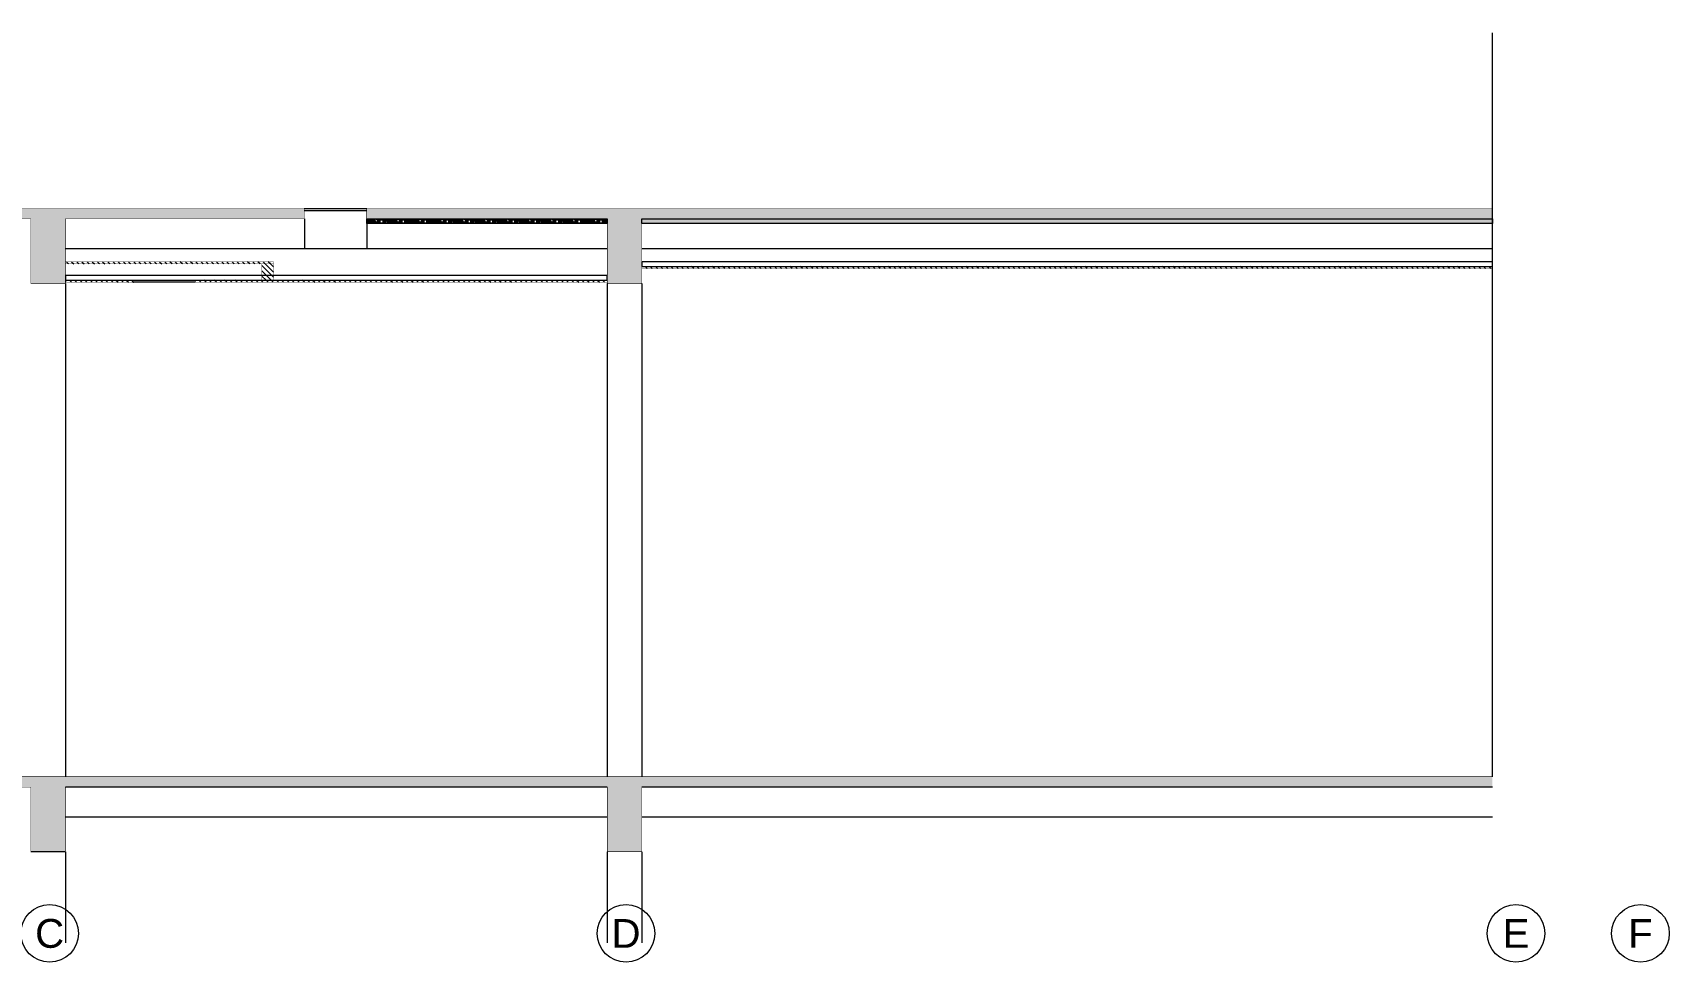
# Model space of a CAD drawing. Header units: millimetres. Extents: x 0 to 111176, y 95213 to 141729.
# Drawn here: x 56733 to 58153, y 117376 to 118183 of the extents above; entities that cross this region are included whole.
import ezdxf
from ezdxf.enums import TextEntityAlignment as Align

# ---------------------------------------------------------------- set-up
doc = ezdxf.new("R2010")
doc.units = ezdxf.units.MM
doc.linetypes.add('CONTINU', pattern=[0])
doc.layers.add('CDP', color=7, linetype='Continuous', lineweight=9, true_color=0x364259)
doc.layers.add('STR_BOLLARD', color=7, linetype='Continuous', lineweight=9, true_color=0x1c1c1c)
doc.layers.add('Invisible', color=52, linetype='Continuous', lineweight=9, plot=False)
doc.layers.add('STR_BOLLARD_Axes', color=252, linetype='Continuous', lineweight=9)
doc.styles.add('Arial-20', font='arial.ttf', dxfattribs={"height": 20})
pattern_1 = [(140, (60764.6463, 78379.5885), (0.6375634, 7.2873868), [0.762, -8.382]), (85, (60764.646, 78379.5885), (-7.6422738, -1.4097369), [0.6096, -6.7056234]), (190.451445, (60764.6995, 78380.196), (-7.0047101, 5.8776499), [0.6476004, -7.1236098]), (136.1842, (60762.614, 78379.5885), (1.6816931, 10.8431616), [1.143, -12.573]), (186.635558, (60762.754, 78380.492), (-9.897045, 9.4961654), [0.971401, -10.6854243]), (81.18415, (60762.614, 78379.588), (-9.897045, 9.4961654), [0.9143987, -10.0583893]), (111, (60763.1223, 78380.6045), (4.0906079, 6.06457565), [0.762, -8.382]), (56, (60763.122, 78380.6045), (-7.3675186, 2.4720811), [0.6096, -6.7056]), (161.451445, (60763.463, 78381.11), (-3.2769108, 8.5366568), [0.6476004, -7.1235975]), (127.5, (60764.6463, 78379.5885), (-3.38220155, 0.12354413), [0, -6.62432, 0, -6.8072, 0, -6.731]), (97.5, (60764.6463, 78379.5885), (-4.007223, 2.6727865), [0, -3.88112, 0, -6.47192, 0, -2.5654]), (57.5, (60764.6463, 78377.3228), (0.22914976, 5.4236238), [0, -2.54, 0, -7.9248, 0, -10.5156]), (47.5, (60764.6463, 78376.307), (-1.01705964, 5.92516726), [0, -3.302, 0, -5.26288, 0, -7.4676])]
pattern_2 = [(135, (60764.6463, 78379.5885), (-2.24506403, -2.24506403), [])]

# ---------------------------------------------------------------- blocks, each defined once
blk = doc.blocks.new('n°-axe')
at = {"layer": 'STR_BOLLARD_Axes', "linetype": 'CONTINU', "ltscale": 60}
blk.add_circle((0, -25), 25, dxfattribs=at)
at = {"layer": 'STR_BOLLARD_Axes', "style": 'Arial-20'}
blk.add_attdef('AXE', text='', height=25, dxfattribs=at).set_placement((0, -25), align=Align.MIDDLE_CENTER)

msp = doc.modelspace()

# ---------------------------------------------------------------- hatches: boundary and pattern name
at = {"layer": 'STR_BOLLARD', "lineweight": 5}
h = msp.add_hatch(dxfattribs=at)
h.set_pattern_fill('AR-CONC', color=252, scale=0.05, angle=90, style=0)
h.set_pattern_definition([(140, (60764.646, 78379.5885), (0.7969543, 9.1092334), [0.9525, -10.4775]), (85, (60764.646, 78379.588), (-9.5528423, -1.762171), [0.762, -8.3820292]), (190.451445, (60764.713, 78380.348), (-8.7558876, 7.3470624), [0.8095004, -8.9045122]), (136.1842, (60762.106, 78379.588), (2.1021164, 13.553952), [1.42875, -15.71625]), (186.635558, (60762.282, 78380.718), (-12.3713062, 11.8702067), [1.214251, -13.3567804]), (81.18415, (60762.106, 78379.588), (-12.371306, 11.8702067), [1.1429984, -12.5729866]), (111, (60762.741, 78380.8585), (5.1132599, 7.5807196), [0.9525, -10.4775]), (56, (60762.741, 78380.858), (-9.2093983, 3.0901014), [0.762, -8.382]), (161.451445, (60763.167, 78381.49), (-4.0961384, 10.670821), [0.8095004, -8.9044969]), (127.5, (60764.6463, 78379.5885), (-4.22775194, 0.15443016), [0, -8.2804, 0, -8.509, 0, -8.41375]), (97.5, (60764.6463, 78379.5885), (-5.00902874, 3.3409831), [0, -4.8514, 0, -8.0899, 0, -3.20675]), (57.5, (60764.6463, 78376.7564), (0.2864372, 6.77952976), [0, -3.175, 0, -9.906, 0, -13.1445]), (47.5, (60764.6463, 78375.4864), (-1.27132455, 7.4064591), [0, -4.1275, 0, -6.5786, 0, -9.3345])])
h.paths.add_polyline_path([(55992.8, 118030.1), (56969.1, 118030.1), (56969.1, 118021.1), (56761.7, 118021.1), (56761.7, 117965.1), (56731.7, 117965.1), (56731.7, 118021.1), (55992.8, 118021.1)])
h = msp.add_hatch(dxfattribs=at)
h.set_pattern_fill('AR-CONC', color=252, scale=0.04, angle=90, style=0)
h.set_pattern_definition(pattern_1)
h.paths.add_polyline_path([(57999.5, 118021.1), (57261.7, 118021.1), (57261.7, 117965.1), (57231.7, 117965.1), (57231.7, 118021.1), (57023.1, 118021.1), (57023.1, 118030.1), (57999.5, 118030.1)])
at = {"layer": 'STR_BOLLARD', "ltscale": 50}
h = msp.add_hatch(dxfattribs=at)
h.set_pattern_fill('HOUND', color=252, scale=0.5, angle=90)
h.set_pattern_definition([(90, (60764.6463, 77333.0064), (-0.79375, 3.175), [12.7, -6.35]), (180, (60764.6463, 77333.0064), (3.175, -0.79375), [12.7, -6.35])])
h.paths.add_polyline_path([(57231.7, 118021.1), (57231.7, 118017.1), (57023.1, 118017.1), (57023.1, 118021.1)])
h = msp.add_hatch(dxfattribs=at)
h.set_pattern_fill('HOUND', color=252, scale=0.5, angle=90)
h.set_pattern_definition([(90, (61532.4722, 77333.0064), (-0.79375, 3.175), [12.7, -6.35]), (180, (61532.4722, 77333.0064), (3.175, -0.79375), [12.7, -6.35])])
h.paths.add_polyline_path([(57999.5, 118021.1), (57999.5, 118017.1), (57261.7, 118017.1), (57261.7, 118021.1)])
at = {"layer": 'STR_BOLLARD', "linetype": 'CONTINU', "lineweight": 5}
h = msp.add_hatch(dxfattribs=at)
h.set_pattern_fill('ANSI31', color=252, angle=90, style=0)
h.set_pattern_definition(pattern_2)
h.paths.add_polyline_path([(56761.7, 117982.1), (56942.1, 117982.1), (56942.1, 117983.9), (56761.7, 117983.9)])
h = msp.add_hatch(dxfattribs=at)
h.set_pattern_fill('ANSI31', color=252, angle=90, style=0)
h.set_pattern_definition(pattern_2)
h.paths.add_polyline_path([(56932.1, 117982.1), (56932.1, 117967.9), (56942.1, 117967.9), (56942.1, 117982.1)])
h = msp.add_hatch(dxfattribs=at)
h.set_pattern_fill('ANSI31', color=252, angle=90, style=0)
h.set_pattern_definition([(135, (60764.6463, 78374.5885), (-2.24506403, -2.24506403), [])])
h.paths.add_polyline_path([(57261.7, 117979.9), (57261.7, 117978.1), (57999.5, 117978.1), (57999.5, 117979.9)])
h = msp.add_hatch(dxfattribs=at)
h.set_pattern_fill('ANSI31', color=252, angle=90, style=0)
h.set_pattern_definition(pattern_2)
h.paths.add_polyline_path([(56761.7, 117966.1), (56820.3, 117966.1), (56820.3, 117967.9), (56761.7, 117967.9)])
h = msp.add_hatch(dxfattribs=at)
h.set_pattern_fill('ANSI31', color=252, angle=90, style=0)
h.set_pattern_definition(pattern_2)
h.paths.add_polyline_path([(57231.7, 117967.9), (56874.3, 117967.9), (56874.3, 117966.1), (57231.7, 117966.1)])
at = {"layer": 'STR_BOLLARD', "lineweight": 5}
h = msp.add_hatch(dxfattribs=at)
h.set_pattern_fill('AR-CONC', color=252, scale=0.04, angle=90, style=0)
h.set_pattern_definition(pattern_1)
h.paths.add_polyline_path([(55992.8, 117528.1), (56731.7, 117528.1), (56731.7, 117472.1), (56761.7, 117472.1), (56761.7, 117528.1), (57231.7, 117528.1), (57231.7, 117472.1), (57261.7, 117472.1), (57261.7, 117528.1), (57999.5, 117528.1), (57999.5, 117537.1), (55992.8, 117537.1)])

# ---------------------------------------------------------------- linework, layer by layer
at = {"layer": 'CDP', "lineweight": 5, "ltscale": 50}
for points in [[(56761.7, 117982.1, 0.25, 0.25, 0), (56942.1, 117982.1, 0.25, 0.25, 0), (56942.1, 117983.9, 0.25, 0.25, 0), (56761.7, 117983.9, 0, 0, 0)], [(56761.7, 117966.1, 0.25, 0.25, 0), (56820.3, 117966.1, 0.25, 0.25, 0), (56820.3, 117967.9, 0.25, 0.25, 0), (56761.7, 117967.9, 0, 0, 0)], [(57231.7, 117967.9, 0.25, 0.25, 0), (56874.3, 117967.9, 0.25, 0.25, 0), (56874.3, 117966.1, 0.25, 0.25, 0), (57231.7, 117966.1, 0, 0, 0)]]:
    msp.add_lwpolyline(points, format="xyseb", close=True, dxfattribs=at)
at = {"layer": 'CDP', "lineweight": 5, "ltscale": 50, "const_width": 0.25}
msp.add_lwpolyline([(56932.1, 117982.1), (56932.1, 117967.9), (56942.1, 117967.9), (56942.1, 117982.1)], close=True, dxfattribs=at)
msp.add_lwpolyline([(57261.7, 117979.9), (57261.7, 117978.1), (57999.5, 117978.1), (57999.5, 117979.9), (57261.7, 117979.9)], dxfattribs=at)
at = {"layer": 'CDP', "lineweight": 5, "ltscale": 50}
for points in [[(57999.5, 117983.9), (57261.7, 117983.9), (57261.7, 117979.9), (57999.5, 117979.9)], [(57231.7, 117971.9), (56761.7, 117971.9), (56761.7, 117967.9), (57231.7, 117967.9)]]:
    msp.add_lwpolyline(points, close=True, dxfattribs=at)
at = {"layer": 'Invisible', "ltscale": 50}
for points in [[(57231.7, 118021.1), (57231.7, 118017.1), (57023.1, 118017.1), (57023.1, 118021.1)], [(57999.5, 118021.1), (57999.5, 118017.1), (57261.7, 118017.1), (57261.7, 118021.1)]]:
    msp.add_lwpolyline(points, close=True, dxfattribs=at)
at = {"layer": 'STR_BOLLARD', "lineweight": 5, "ltscale": 50}
for points in [[(57999.5, 117537.1), (57999.5, 118182.6)], [(56968.7, 118030.1), (57023.1, 118030.1)], [(56968.7, 118028.3), (57023.1, 118028.3)], [(56969.1, 118021.1), (56969.1, 117995.1)], [(57023.1, 118021.1), (57023.1, 117995.1)], [(57231.7, 117995.1), (56761.7, 117995.1)], [(57999.5, 117995.1), (57261.7, 117995.1)], [(56761.7, 117965.1), (56761.7, 117537.1)], [(56820.3, 117967.9), (56874.3, 117967.9)], [(56874.3, 117966.1), (56820.3, 117966.1)], [(56820.3, 117966.1), (56820.8, 117966.1)], [(57231.7, 117965.1), (57231.7, 117537.1)], [(57261.7, 117965.1), (57261.7, 117537.1)], [(57231.7, 117528.1), (56761.7, 117528.1)], [(57999.5, 117528.1), (57261.7, 117528.1)], [(57231.7, 117502.1), (56761.7, 117502.1)], [(57999.5, 117502.1), (57261.7, 117502.1)], [(56761.7, 117472.1), (56731.7, 117472.1)], [(56761.7, 117472.1), (56761.7, 117393)], [(57231.7, 117472.1), (57231.7, 117393)], [(57261.7, 117472.1), (57261.7, 117393)]]:
    msp.add_lwpolyline(points, dxfattribs=at)
at = {"layer": 'STR_BOLLARD', "lineweight": 5, "ltscale": 50, "const_width": 0.5}
for points in [[(55992.8, 118030.1), (56969.1, 118030.1), (56969.1, 118021.1), (56761.7, 118021.1), (56761.7, 117965.1), (56731.7, 117965.1), (56731.7, 118021.1), (55992.8, 118021.1)], [(57999.5, 118021.1), (57261.7, 118021.1), (57261.7, 117965.1), (57231.7, 117965.1), (57231.7, 118021.1), (57023.1, 118021.1), (57023.1, 118030.1), (57999.5, 118030.1)]]:
    msp.add_lwpolyline(points, close=True, dxfattribs=at)
at = {"layer": 'STR_BOLLARD', "lineweight": 5, "ltscale": 50}
msp.add_lwpolyline([(55992.8, 117528.1, 0.5, 0.5, 0), (56731.7, 117528.1, 0.5, 0.5, 0), (56731.7, 117472.1, 0.5, 0.5, 0), (56761.7, 117472.1, 0.5, 0.5, 0), (56761.7, 117528.1, 0.5, 0.5, 0), (57231.7, 117528.1, 0.5, 0.5, 0), (57231.7, 117472.1, 0.5, 0.5, 0), (57261.7, 117472.1, 0.5, 0.5, 0), (57261.7, 117528.1, 0.5, 0.5, 0), (57999.5, 117528.1, 0, 0, 0), (57999.5, 117537.1, 0.5, 0.5, 0), (55992.8, 117537.1, 0, 0, 0)], format="xyseb", close=True, dxfattribs=at)

# ---------------------------------------------------------------- block references
at = {"layer": 'STR_BOLLARD_Axes', "rotation": 0.0001064778090282223}
for p, values in [((56748, 117426.2), {'AXE': 'C'}), ((57248, 117426.2), {'AXE': 'D'}), ((58020, 117426.2), {'AXE': 'E'}), ((58128, 117426.2), {'AXE': 'F'})]:
    msp.add_blockref('n°-axe', p, dxfattribs=at).add_auto_attribs(values)

doc.saveas('drawing.dxf')
